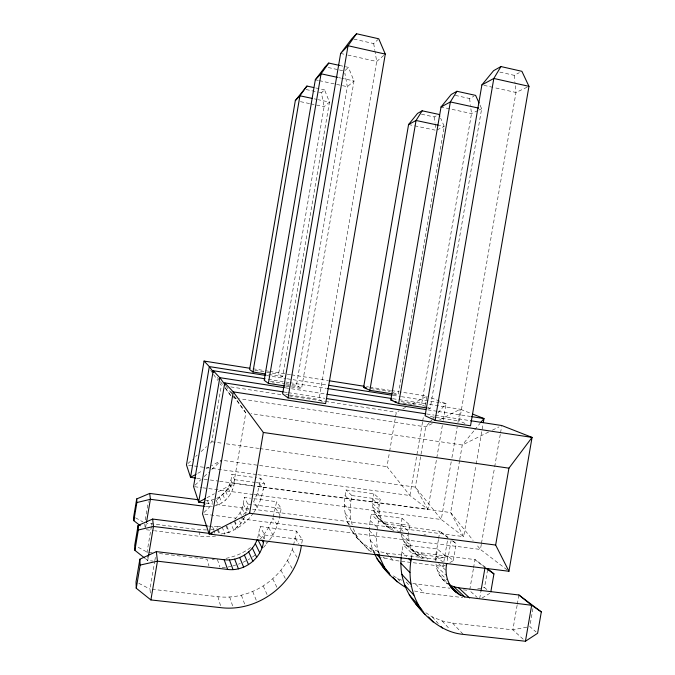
<?xml version="1.0" encoding="UTF-8"?>
<svg xmlns="http://www.w3.org/2000/svg" width="675" height="675" viewBox="0 0 675 675"><rect width="100%" height="100%" fill="white"/><g stroke="black" fill="none" stroke-linecap="round" stroke-linejoin="round"><path stroke-width="0.51" stroke-dasharray="3.38 2.53" d="M348.688 524.787C343.533 513.979 343.676 501.5 346.056 489.974L373.832 493.763L380.329 499.407C376.296 511.363 381.198 526.643 394.073 530.499C389.197 523.488 379.569 522.433 375.536 514.654C371.723 508.334 372.22 500.673 373.832 493.763M352.207 524.644C349.169 515.236 350.03 505.128 351.861 495.551L346.056 489.974M374.414 553.5C368.432 541.35 368.567 527.209 371.258 514.19L402.03 518.265L410.113 525.277C405.81 538.228 410.611 554.985 424.516 559.524M378.692 553.061C375.46 542.708 376.498 531.63 378.481 521.134L371.258 514.19M400.95 533.368L400.57 528.981L402.03 518.265M401.372 555.905L402.958 544.641L437.442 549.02L447.761 557.98L447.128 561.651M435.788 561.111L437.442 549.02M145.235 519.877L148.34 501.559M145.597 527.597L146.281 523.555M151.419 526.281L147.057 552.066L147.218 554.167M151.597 525.251L151.943 523.184M148.247 557.381L147.724 560.469L152.963 561.085M150.331 593.021L150.01 589.072L154.643 561.743M154.811 560.731L155.503 556.681M210.279 443.154L211.815 441.754L221.366 385.476L220.168 383.788M216.599 498.361C226.133 494.421 231.171 484.279 231.795 474.398L254.618 477.512M233.778 395.727L245.801 412.83L233.812 483.359L215.932 500.808M213.992 506.056C226.26 503.618 234.225 491.754 234.664 479.68L231.795 474.398M234.875 519.151C241.093 513.675 243.38 505.356 244.274 497.399L250.535 498.234M245.523 515.312L247.86 504.023L244.274 497.399M253.893 512.291L257.124 507.524L253.69 501.542L257.529 493.079L260.845 478.356L255.656 477.647M282.698 376.667L278.589 374.085L324.118 106.667L321.401 92.812L324.548 89.851L329.459 102.077L282.698 376.667L266.296 374.093M257.124 507.524L261.065 498.833L264.473 483.722L260.845 478.356M257.749 537.899L260.061 526.5L296.544 531.132L302.375 539.747L301.565 544.472M264.035 538.827L264.676 535.022L260.061 526.5M273.181 517.117L276.615 501.677L251.581 498.369M339.567 65.433L348.41 67.373L354.021 80.966L301.582 388.53L296.452 385.307L347.338 86.704L344.832 73.035M269.654 539.907C276.463 530.769 279.501 519.505 281.154 508.385L276.615 501.677M293.583 545.029L296.544 531.132M322.312 401.541L319.013 399.473L376.701 61.476L375.03 51.528M393.196 393.998L398.267 394.791L444.26 126.478L440.623 118.133M442.353 425.419L427.933 509.313L409.902 495.517L387.003 466.653L389.467 452.292M389.635 451.263L396.318 412.29L399.102 410.822M479.925 104.937L481.646 108.759L430.169 408.468L421.521 404.755L471.504 113.569L470.483 105.545M422.516 422.035L409.902 495.517L257.462 474.635M422.693 420.998L423.579 415.825M425.36 405.473L426.963 396.157L399.878 391.897M411.404 558.141L412.197 553.525L402.958 544.641M443.239 420.238L446.091 403.667L427.916 396.529M451.204 461.793L441.273 519.514L463.657 536.633L475.968 465.159M451.921 457.667L457.237 426.743M457.945 422.626L460.249 409.219L427.039 404.047M438.429 539.561L435.054 559.178L437.231 561.153M438.607 538.532L439.847 531.301L387.256 524.087M464.991 423.394L459.464 421.023L515.995 92.483L514.932 82.392M459.582 460.603L450.638 512.561L463.657 536.633L251.876 509.077M459.759 459.565L462.265 445.019L474.12 430.574M449.888 562.553L453.313 560.621L448.36 556.352L451.077 540.565M453.313 560.621L456.249 543.594L451.246 539.578M476.153 464.122L482.929 424.761M473.361 568.89L469.623 590.566L477.225 597.468M473.538 567.852L474.964 559.6L420.998 552.808C411.286 551.644 402.958 543.814 401.169 534.203M481.317 544.295L480.423 549.458L508.123 570.645M481.494 543.265L494.497 467.868M494.674 466.838L500.377 433.789M500.555 432.759L501.618 426.558M479.68 598.514L480.743 592.346M486.835 589.511L484.532 587.528L487.747 568.89M517.126 605.247L512.873 629.842L524.694 640.575M517.303 604.218L518.721 596.025M532.929 608.58L529.816 626.56L536.051 631.935M152.103 589.309L217.915 596.7C250.914 600.564 284.74 578.146 293.338 545.965M244.738 517.05L240.848 523.64L233.634 530.018L230.453 522.627M259.909 539.249L262.794 536.212L268.633 527.563L272.919 518.113L277.341 525.31M263.537 547.518L269.106 540.717M253.361 513.084C246.316 522.998 235.82 530.609 224.125 534.035M474.778 429.773L480.052 423.36M429.114 423.014L425.714 426.878L415.37 487.122L427.933 509.313L256.137 486.169M429.789 422.238L431.831 419.918M432.506 419.141L434.548 416.821M437.94 412.948L446.091 403.667L439.864 402.688M243.397 514.536L248.442 509.271M204.019 512.443L212.954 503.719M345.127 70.47L348.41 67.373M353.894 39.091L373.688 43.563L378.034 39.479M195.083 485.148L201.133 479.444M204.162 476.601L208.71 472.323M211.731 469.471L221.577 460.215L211.537 465.75M188.004 463.506L192.611 459.295M195.682 456.486L197.218 455.085M201.066 451.575L206.44 446.664M383.729 55.434L376.701 61.476L345.634 54.565M250.526 547.585C243.034 553.272 233.972 557.069 224.699 558.546M252.399 557.103L255.547 554.74M482.077 597.991L489.805 593.333M445.601 564.967L443.028 566.418L392.96 560.233L381.577 557.212M197.843 473.302L202.407 470.787M206.061 468.771L210.617 466.256M206.997 497.703L214.397 493.746M218.093 491.763L233.812 483.359L450.638 512.561L473.141 540.439M402.823 408.873L405.608 407.405M412.104 403.979L426.963 396.157M421.47 114.227L434.16 116.944L436.582 115.687M455.296 95.386L469.589 98.516L473.892 96.28M499.787 72.073L514.181 75.322L519.32 72.655M242.949 562.351L247.328 560.09M248.198 559.642L249.953 558.731M432.253 423.537L425.714 426.878L240.528 398.874M439.72 419.723L460.249 409.219L470.703 413.319M488.624 432.025L462.265 445.019L250.999 413.606M492.387 430.169L498.977 426.921M437.012 129.904L444.26 126.478L439.222 125.407M477.959 110.506L471.504 113.569L441.037 106.979M478.879 110.067L481.646 108.759L479.63 108.321M527.108 87.218L515.995 92.483L493.931 87.573M232.774 565.962L237.457 564.46M238.393 564.157L240.266 563.558M208.423 526.078L217.19 526.77L219.974 534.305L229.331 532.212L226.277 524.753M205.436 500.513L211.655 500.065L215.662 498.833L218.101 504.79M448.36 556.352L435.054 559.178L386.176 553.07L377.722 551.23L369.765 547.889L362.543 543.156L356.29 537.157L351.194 530.077L349.11 525.673M477.571 588.946L484.532 587.528M526.821 627.142L512.873 629.842L452.528 623.059L442.066 620.899L432.211 616.857L423.267 611.052M222.168 567.793L227.019 567.11M227.99 566.975L230.901 566.561M215.705 536.001L209.976 536.777L200.382 536.431L154.617 530.769M217.19 526.77L220.885 526.272M210.845 529.563L217.046 528.727M205.47 506.436L212.287 506.284M212.228 559.389L214.312 559.457M206.71 529.942L198.399 529.63L146.787 523.184M414.433 590.979L424.043 593.013L462.763 597.569M152.221 552.69L147.057 552.066L136.477 546.379M159.46 553.551L198.745 558.242M199.775 558.36L207.014 559.229L208.938 565.852M412.805 583.521L449.888 588.212M463.388 589.823L467.547 590.321M146.298 529.748L153.579 530.643M264.676 535.022L302.375 539.747M412.197 553.525L447.761 557.98M400.005 531.622L397.921 531.352L391.002 524.922M423.976 534.727L426.06 534.997M204.618 514.164L235.955 518.172M241.177 518.839L480.423 549.458L476.449 544.539M247.86 504.023L281.154 508.385M378.481 521.134L410.113 525.277M205.976 503.103L212.237 503.913M216.413 504.461L250.838 508.942M194.611 486.709L201.926 487.679M202.972 487.822L253.142 494.497M254.188 494.632L441.273 519.514L415.37 487.122L222.615 460.358M196.788 478.17L203.032 479.014M204.078 479.157L209.284 479.858M210.322 479.993L218.649 481.115M219.696 481.258L255.091 486.025M234.664 479.68L255.218 482.465M256.247 482.608L264.473 483.722M351.861 495.551L380.329 499.407M188.553 465.193L205.259 467.488M206.305 467.632L256.424 474.491M211.815 441.754L222.244 443.23M226.412 443.829L258.736 448.419M259.782 448.571L387.003 466.653M233.246 397.769L239.49 398.714M230.74 386.91L281.762 394.732M289.052 395.854L324.464 401.279M325.502 401.439L396.318 412.29M286.023 386.117L290.174 386.758M291.212 386.918L301.582 388.53M428.136 408.156L430.169 408.468M285.331 387.804L290.528 388.606M291.566 388.766L325.898 394.082M427.832 409.852L437.197 411.303M438.235 411.463L470.483 416.45M284.124 392.032L287.246 392.512M288.293 392.673L324.743 398.284M426.811 413.986L434.101 415.108M435.139 415.268L469.513 420.559M285.761 394.369L288.875 394.85M289.921 395.01L319.013 399.473M430.296 416.551L459.464 421.023M266.431 375.536L286.166 378.624M287.204 378.793L327.704 385.13M393.128 395.373L400.402 396.512M401.439 396.672L438.826 402.528M268.228 379.291L288.984 382.523M290.031 382.691L326.354 388.353M392.782 398.706L397.972 399.516M399.009 399.676L426.001 403.886M270.439 381.257L285.01 383.527M286.048 383.687L291.246 384.497M292.292 384.657L296.452 385.307M401.06 401.574L421.521 404.755M272.396 382.759L274.438 383.079M285.685 384.826L290.798 385.619M291.828 385.779L298.983 386.893M402.975 403.043L407.118 403.692M408.156 403.852L412.307 404.494M413.345 404.654L415.412 404.975M253.024 368.769L264.482 370.575M265.52 370.735L268.65 371.225M269.688 371.393L290.52 374.676M291.558 374.836L328.016 380.573M366.55 386.648L368.634 386.969M369.672 387.138L390.504 390.42M391.551 390.58L398.841 391.728M254.787 370.347L278.589 374.085M370.777 388.581L390.277 391.643M300.468 101.663L309.724 103.621M310.753 103.84L324.118 106.667L329.459 102.077L318.254 99.697M408.577 124.521L413.674 125.592M414.695 125.812L435.088 130.123M314.179 98.828L317.233 99.478M315.731 87.961L324.548 89.851M306.087 89.539L318.338 92.154M319.359 92.374L321.401 92.812M315.318 79.777L318.322 80.426M319.317 80.646L347.338 86.704L354.021 80.966L341.66 78.275M338.572 77.608L340.63 78.055M328.202 67.517L338.369 69.744M339.39 69.972L344.469 71.086M340.622 53.452L344.63 54.338M483.907 85.345L492.927 87.353M393.457 575.859L397.457 578.475L401.853 580.298M393.044 392.555L398.267 394.791M138.822 583.335L150.01 589.072M135.523 517.801L142.881 521.902M356.29 537.157L368.744 550.091L372.853 552.783M448.824 584.449C441.56 580.298 436.683 572.375 436.042 564.072M452.098 540.709L456.249 543.594M447.989 537.216L439.847 531.301L447.947 537.832L443.028 566.418L440.851 564.443M485.19 567.025L474.964 559.6L485.004 567.683M145.319 558.571L147.724 560.469L147.302 555.221M372.862 499.424L379.333 505.212M400.95 524.559L408.999 531.757M436.219 556.124L442.825 562.03M372.524 503.398L378.987 509.296M400.57 528.981L403.49 531.647M407.143 534.98L408.603 536.313M438.716 563.785L446.048 570.468M372.87 507.338L379.342 513.337M401.676 534.043L408.991 540.818M436.202 566.038L446.47 575.556M420.998 552.808L429.578 560.79M373.882 511.135L380.379 517.227M402.064 537.578L410.138 545.147M437.451 570.772L447.019 579.749M416.846 551.897L425.317 559.862M375.536 514.654L382.075 520.838M403.895 541.477L412.012 549.163M439.484 575.159L446.15 581.462M383.729 522.585L390.462 528.964M412.948 550.252L421.318 558.174M377.781 517.792L387.197 526.795M406.367 544.961L417.69 555.778M442.252 579.057L447.483 584.027M345.077 495.669L350.857 501.39M370.17 520.526L377.367 527.656M401.726 551.796L406.679 556.706M344.326 504.664L350.08 510.621M369.326 530.542L376.49 537.958M386.176 553.07L389.568 556.647M390.251 557.364L392.96 560.233M415.614 584.12L424.043 593.013M452.528 623.059L463.278 634.39M345.119 513.574L350.89 519.767M370.195 540.456L377.376 548.167M377.722 551.23L379.696 553.365M382.987 556.926L384.303 558.352M406.257 582.128L410.349 586.55M442.066 620.899L449.71 629.176M347.431 522.138L350.021 524.99M372.752 549.973L376.051 553.601M369.765 547.889L376.144 554.943M397.457 578.475L400.756 582.12M432.211 616.857L438.286 623.565M351.194 530.077L357.117 536.692L362.34 543.949M362.543 543.156L368.744 550.091M225.99 386.032L232.799 395.246M233.415 396.082L245.801 412.83M217.358 377.494L219.831 380.843M220.455 381.687L222.927 385.037M225.399 388.395L232.208 397.609M210.634 370.322L213.013 373.688M213.612 374.532L217.789 380.422M225.087 387.526L231.019 395.93M230.774 391.449L233.179 394.875M259.858 484.144L263.461 489.662M275.518 508.14L280.015 515.033M295.296 538.439L298.974 544.075M257.529 493.079L261.065 498.833M292.359 549.728L297.008 557.297M268.633 527.563L272.936 535.047M287.525 560.444L292.039 568.308M262.794 536.212L264.17 538.793M266.009 542.236L266.92 543.957M280.927 570.257L285.272 578.408M230.808 480.22L233.651 485.663M243.169 503.904L246.721 510.713M258.803 533.858L261.554 539.123M229.762 484.211L232.58 489.763M242.004 508.359L244.645 513.574M241.954 516.038L245.084 522.425M272.767 578.888L276.885 587.284M228.04 487.991L230.808 493.644M240.081 512.587L241.38 515.244M353.261 528.55L357.117 536.692M225.695 491.434L228.403 497.188M239.583 520.948L240.848 523.64M222.784 494.454L225.416 500.285M234.638 520.737L237.516 527.124M234.411 521.648L237.338 528.188M263.275 586.069L267.562 595.637M219.409 496.943L221.948 502.841M226.024 525.926L228.732 532.592M252.72 591.587L256.694 601.349M211.655 500.065L212.659 502.639M222.176 527.091L224.733 533.663M207.512 500.597L209.739 506.613M217.401 529.698L219.164 534.516M241.422 595.274L245.042 605.163M212.557 526.593L213.545 529.419M213.882 530.364L214.869 533.183M217.434 559.558L219.915 567.127M229.703 596.995L232.968 606.968M198.965 531.571L200.382 536.431M217.915 596.7L220.826 606.682M373.688 43.563L374.861 50.532M434.16 116.944L435.063 123.128M435.206 124.158L435.957 129.305M469.589 98.516L470.357 104.541M514.181 75.322L514.822 81.38M144.796 523.884L145.1 527.707"/><path stroke-width="1.01" d="M541.316 611.896L531.655 605.281L464.771 596.945L460.282 595.072L449.609 584.963L453.971 586.794L458.612 587.782L518.898 594.996L541.316 611.896L537.612 633.277L525.437 641.25L463.278 634.39C443.239 632.568 427.402 618.899 415.53 603.644C404.798 590.802 399.288 573.598 401.288 556.926M425.14 614.427C412.003 599.079 407.447 577.758 411.404 558.141M198.205 499.745L149.715 493.417L136.704 498.935L133.684 516.78L133.827 520.678L140.358 525.783M133.827 520.678L136.89 502.546L136.704 498.935M207.394 525.943L152.643 519.058L138.097 525.454L134.713 545.434L134.89 550.336L144.518 557.938M134.89 550.336L138.333 529.993L138.097 525.454M257.057 539.873C252.172 552.884 237.988 561.414 224.201 559.735L156.355 551.618L139.868 559.204L136.029 581.892L136.257 588.237L150.888 599.94L221.113 607.686C258.888 612.217 296.342 583.09 301.404 545.417M146.45 522.543L150.39 499.298L149.715 493.417M136.257 588.237L140.172 565.076L139.868 559.204M148.424 556.343L153.487 526.449L152.643 519.058M150.888 599.94L157.444 561.178L156.355 551.618M249.902 368.272L204.069 361.058L186.469 464.915L190.536 477.335L195.742 478.035M265.115 378.802L213.216 370.71L193.565 486.565L198.678 502.149L204.938 502.959M283.087 391.871L224.758 382.902L202.525 513.894L209.123 534.009L508.942 571.269L532.069 437.408L501.795 425.528L470.551 420.719M313.774 87.539L306.923 86.062L295.329 100.575L249.615 369.529L252.965 372.001L265.267 373.933M252.965 372.001L299.919 95.799L306.923 86.062M339.567 65.433L328.759 63.053L325.156 66.85L315.318 79.777L264.195 380.287L268.388 383.375L284.985 385.957M268.388 383.375L321.072 73.794L328.759 63.053M508.942 571.269L495.653 545.046L508.925 468.172L532.069 437.408L233.263 391.871L209.123 534.009L249.598 513.228L263.343 432.472L233.263 391.871L224.758 382.902M340.622 53.452L282.639 393.888L288.048 397.879L325.612 403.616L385.29 54.093L378.759 38.796L356.56 33.75L351.911 38.644L340.622 53.452L348.038 45.731L356.56 33.75M140.172 565.076L157.444 561.178L227.618 569.447C244.89 571.683 261.908 558.006 263.706 540.726M288.048 397.879L348.038 45.731L385.29 54.093M392.175 393.837L369.866 390.336L363.597 387.45L408.577 124.521L417.563 113.392L422.162 110.81L439.003 114.429L439.813 116.277M369.866 390.336L416.053 120.479L422.162 110.81M427.123 407.995L398.638 403.582L390.833 399.988L441.037 106.979L451.212 94.492L456.941 91.277L475.613 95.386L479.064 103.03M398.638 403.582L450.352 101.942L456.941 91.277M481.899 84.898L425.09 415.749L435.08 420.348L470.526 425.765L528.964 86.341L521.893 71.314L500.943 66.555L493.611 70.672L481.899 84.898L493.822 78.452L500.943 66.555M435.08 420.348L493.822 78.452L528.964 86.341M446.808 563.482C443.99 575.488 449.128 589.216 460.282 595.072M483.292 422.685L484 418.542L472.601 414.07M480.921 591.317L485.004 567.683M490.843 591.815L493.94 573.86L487.747 568.89M525.437 641.25L531.655 605.281L518.898 594.996M480.71 422.55L484 418.542L471.521 416.61M295.329 100.575L299.919 95.799L312.145 98.398M315.318 79.777L321.072 73.794L337.542 77.38M196.02 474.314L190.536 477.335L209.318 366.593L204.069 361.058M408.577 124.521L416.053 120.479L438.218 125.187M441.037 106.979L450.352 101.942L478.617 108.101M205.149 498.69L198.678 502.149L219.797 377.663L213.216 370.71M136.89 502.546L150.39 499.298L204.432 506.301M138.333 529.993L153.487 526.449L212.068 533.739M249.598 513.228L495.653 545.046M263.343 432.472L508.925 468.172M284.285 387.636L219.797 377.663L225.366 385.197M326.936 394.242L425.756 409.531M326.827 398.604L425.773 413.826M265.393 375.376L209.318 366.593L213.646 372.465M328.742 385.29L392.091 395.212M327.392 388.513L391.745 398.545M390.833 399.988L392.875 400.3M394.681 401.76L396.748 402.081M329.054 380.742L364.466 386.319M363.597 387.45L366.677 387.931M374.827 554.377C381.645 567.776 392.546 579.412 405.38 587.233M485.814 568.249L493.94 573.86M458.612 587.782L469.555 597.966M453.971 586.794L464.771 596.945M448.369 583.563L449.854 584.963M450.183 586.659L456.216 592.397M382.548 566.629L389.467 573.252M415.53 603.644L421.867 609.702M408.805 558.807L410.923 560.908M400.756 563.085L409.919 572.577M401.718 574.256L410.906 584.111M376.709 554.327L380.008 557.947L384.277 567.008L390.066 575.066M404.57 584.955L413.851 595.156M440.986 626.543L442.336 628.037M376.912 558.782L384.277 567.008M409.227 594.852L418.643 605.365M392.968 577.176L397.178 581.875M428.524 616.925L433.122 622.063M262.01 540L263.385 542.633M257.943 539.806L262.018 547.855M255.319 543.704L259.774 552.817M252.357 548.092L256.719 557.356M248.695 551.931L252.931 561.338M244.434 555.12L248.527 564.638M239.709 557.558L243.65 567.169M234.664 559.17L238.427 568.848M229.441 559.904L233.027 569.616M203.96 502.141L204.871 504.714M224.201 559.735L227.618 569.447M378.953 554.04L380.008 557.947"/></g></svg>
